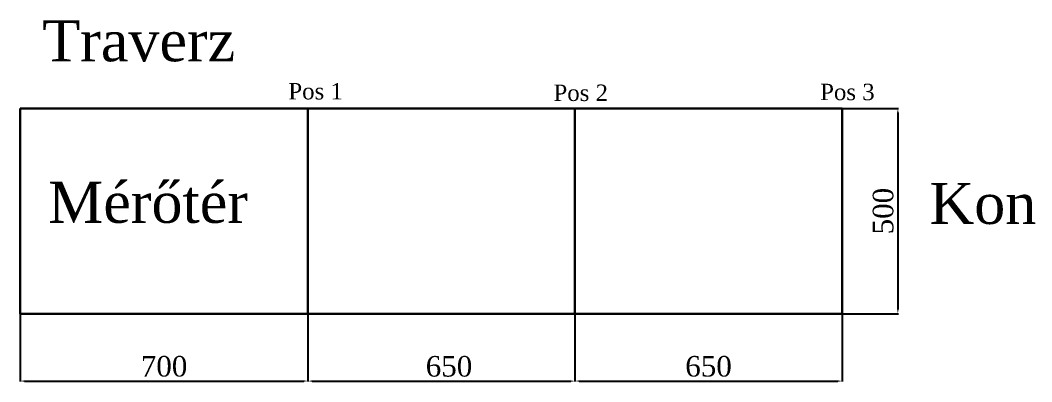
# Model space of a CAD drawing. Header units: millimetres. Extents: x -2060 to 12839, y 3761 to 9253.
# Drawn here: x 5488 to 7950, y 3761 to 4642 of the extents above; entities that cross this region are included whole.
import ezdxf

# ---------------------------------------------------------------- set-up
doc = ezdxf.new("R2010")
doc.units = ezdxf.units.MM
doc.layers.get('0').update_dxf_attribs({"lineweight": 30})
doc.layers.add('vékony', color=7, linetype='Continuous', lineweight=30)
doc.styles.get("Standard").update_dxf_attribs({"font": 'pala.ttf'})
doc.dimstyles.new('Copy of ISO-25', dxfattribs={"dimtxt": 50, "dimasz": 10, "dimexe": 1.25, "dimexo": 0.625, "dimgap": 10, "dimtad": 1, "dimtxsty": 'Standard', "dimcen": 2.5, "dimadec": 0, "dimazin": 0, "dimtfac": 1, "dimtmove": 0, "dimatfit": 3, "dimfxl": 1, "dimarcsym": 0})

# ---------------------------------------------------------------- blocks, each defined once
blk = doc.blocks.new('*D1')
at = {"layer": 'Defpoints', "color": 0, "transparency": 16777216}
for p in [(5488.3, 3927.1), (6188.3, 3927.1), (6188.3, 3763.1)]:
    blk.add_point(p, dxfattribs=at)
at = {"layer": 'vékony', "color": 0, "lineweight": -2, "transparency": 16777216}
for p, q in [((5488.3, 3926.4), (5488.3, 3761.8)), ((6188.3, 3926.4), (6188.3, 3761.8)), ((5498.3, 3763.1), (6178.3, 3763.1))]:
    blk.add_line(p, q, dxfattribs=at)
at = {"layer": 'vékony', "color": 0, "transparency": 16777216}
for points in [[(5498.3, 3764.8), (5498.3, 3761.4), (5488.3, 3763.1)], [(6178.3, 3764.8), (6178.3, 3761.4), (6188.3, 3763.1)]]:
    blk.add_solid(points, dxfattribs=at)
at = {"layer": 'vékony', "color": 0, "transparency": 16777216, "insert": (5838.3, 3798.8), "char_height": 50, "attachment_point": 5}
blk.add_mtext('700', dxfattribs=at)
blk = doc.blocks.new('*D2')
at = {"layer": 'Defpoints', "color": 0, "transparency": 16777216}
for p in [(6188.3, 3927.1), (6838.3, 3927.1), (6838.3, 3763)]:
    blk.add_point(p, dxfattribs=at)
at = {"layer": 'vékony', "color": 0, "lineweight": -2, "transparency": 16777216}
for p, q in [((6188.3, 3926.4), (6188.3, 3761.8)), ((6838.3, 3926.4), (6838.3, 3761.8)), ((6198.3, 3763), (6828.3, 3763))]:
    blk.add_line(p, q, dxfattribs=at)
at = {"layer": 'vékony', "color": 0, "transparency": 16777216}
for points in [[(6198.3, 3764.7), (6198.3, 3761.3), (6188.3, 3763)], [(6828.3, 3764.7), (6828.3, 3761.3), (6838.3, 3763)]]:
    blk.add_solid(points, dxfattribs=at)
at = {"layer": 'vékony', "color": 0, "transparency": 16777216, "insert": (6531.7, 3798.7), "char_height": 50, "attachment_point": 5}
blk.add_mtext('650', dxfattribs=at)
blk = doc.blocks.new('*D3')
at = {"layer": 'Defpoints', "color": 0, "transparency": 16777216}
for p in [(6838.3, 3927.1), (7488.3, 3927.1), (7488.3, 3763.1)]:
    blk.add_point(p, dxfattribs=at)
at = {"layer": 'vékony', "color": 0, "lineweight": -2, "transparency": 16777216}
for p, q in [((6838.3, 3926.4), (6838.3, 3761.8)), ((7488.3, 3926.4), (7488.3, 3761.8)), ((6848.3, 3763.1), (7478.3, 3763.1))]:
    blk.add_line(p, q, dxfattribs=at)
at = {"layer": 'vékony', "color": 0, "transparency": 16777216}
for points in [[(6848.3, 3764.8), (6848.3, 3761.4), (6838.3, 3763.1)], [(7478.3, 3764.8), (7478.3, 3761.4), (7488.3, 3763.1)]]:
    blk.add_solid(points, dxfattribs=at)
at = {"layer": 'vékony', "color": 0, "transparency": 16777216, "insert": (7163.3, 3798.8), "char_height": 50, "attachment_point": 5}
blk.add_mtext('650', dxfattribs=at)
blk = doc.blocks.new('*D4')
at = {"layer": 'Defpoints', "color": 0, "transparency": 16777216}
for p in [(7488.3, 4427.1), (7488.3, 3927.1), (7624, 3927.1)]:
    blk.add_point(p, dxfattribs=at)
at = {"layer": 'vékony', "color": 0, "lineweight": -2, "transparency": 16777216}
for p, q in [((7488.9, 4427.1), (7625.2, 4427.1)), ((7624, 4417.1), (7624, 3937.1)), ((7488.9, 3927.1), (7625.2, 3927.1))]:
    blk.add_line(p, q, dxfattribs=at)
at = {"layer": 'vékony', "color": 0, "transparency": 16777216}
for points in [[(7622.3, 4417.1), (7625.6, 4417.1), (7624, 4427.1)], [(7622.3, 3937.1), (7625.6, 3937.1), (7624, 3927.1)]]:
    blk.add_solid(points, dxfattribs=at)
at = {"layer": 'vékony', "color": 0, "transparency": 16777216, "insert": (7588.3, 4177.1), "char_height": 50, "attachment_point": 5, "rotation": 90}
blk.add_mtext('500', dxfattribs=at)

msp = doc.modelspace()

# ---------------------------------------------------------------- linework, layer by layer
for p, q in [((7488.252, 4427.064), (5488.252, 4427.064)), ((5488.252, 4427.064), (5488.252, 3927.064)), ((6188.252, 3927.064), (6188.252, 4427.064)), ((6838.252, 4427.064), (6838.252, 3927.064)), ((7488.252, 3927.064), (7488.252, 4427.064)), ((5488.252, 3927.064), (6188.252, 3927.064)), ((6188.252, 3927.064), (6838.252, 3927.064)), ((6838.252, 3927.064), (7488.252, 3927.064))]:
    msp.add_line(p, q)

# ---------------------------------------------------------------- texts
at = {"attachment_point": 1}
for s, insert, char_height in [('{\\fPalatino Linotype|b0|i0|c238|p18;Traverz}', (5541.988, 4642.023), 100), ('{\\fPalatino Linotype|b0|i0|c238|p18;Pos 1}', (6140.761, 4489.15), 40), ('{\\fPalatino Linotype|b0|i0|c238|p18;Pos 2}', (6785.927, 4485.293), 40), ('{\\fPalatino Linotype|b0|i0|c238|p18;Pos 3}', (7434.881, 4487.314), 40), ('{\\fPalatino Linotype|b0|i0|c238|p18;Mérőtér}', (5556.059, 4248.501), 100), ('Konfúzor', (7700.817, 4245.802), 100)]:
    msp.add_mtext_dynamic_manual_height_columns(s, width=498.50742, gutter_width=12.5, heights=[117.502], dxfattribs=dict(at, insert=insert, char_height=char_height))

# ---------------------------------------------------------------- dimensions: what is measured, and where the dimension line sits
at = {"layer": 'vékony'}
dim = msp.add_linear_dim(base=(7623.974, 3927.064), p1=(7488.252, 4427.064), p2=(7488.252, 3927.064), angle=90, dimstyle='Copy of ISO-25', dxfattribs=at)
dim.commit()
dim.dimension.update_dxf_attribs({"geometry": '*D4', "text_midpoint": (7588.273, 4177.064)})
for base, p1, p2, picture, middle in [((6188.252, 3763.084), (5488.252, 3927.064), (6188.252, 3927.064), '*D1', (5838.252, 3763.084)), ((6838.252, 3763.016), (6188.252, 3927.064), (6838.252, 3927.064), '*D2', (6531.742, 3763.016)), ((7488.252, 3763.084), (6838.252, 3927.064), (7488.252, 3927.064), '*D3', (7163.252, 3763.084))]:
    dim = msp.add_linear_dim(base=base, p1=p1, p2=p2, dimstyle='Copy of ISO-25', dxfattribs=at)
    dim.commit()
    dim.dimension.update_dxf_attribs({"geometry": picture, "text_midpoint": middle, "dimtype": 160})

doc.saveas('drawing.dxf')
